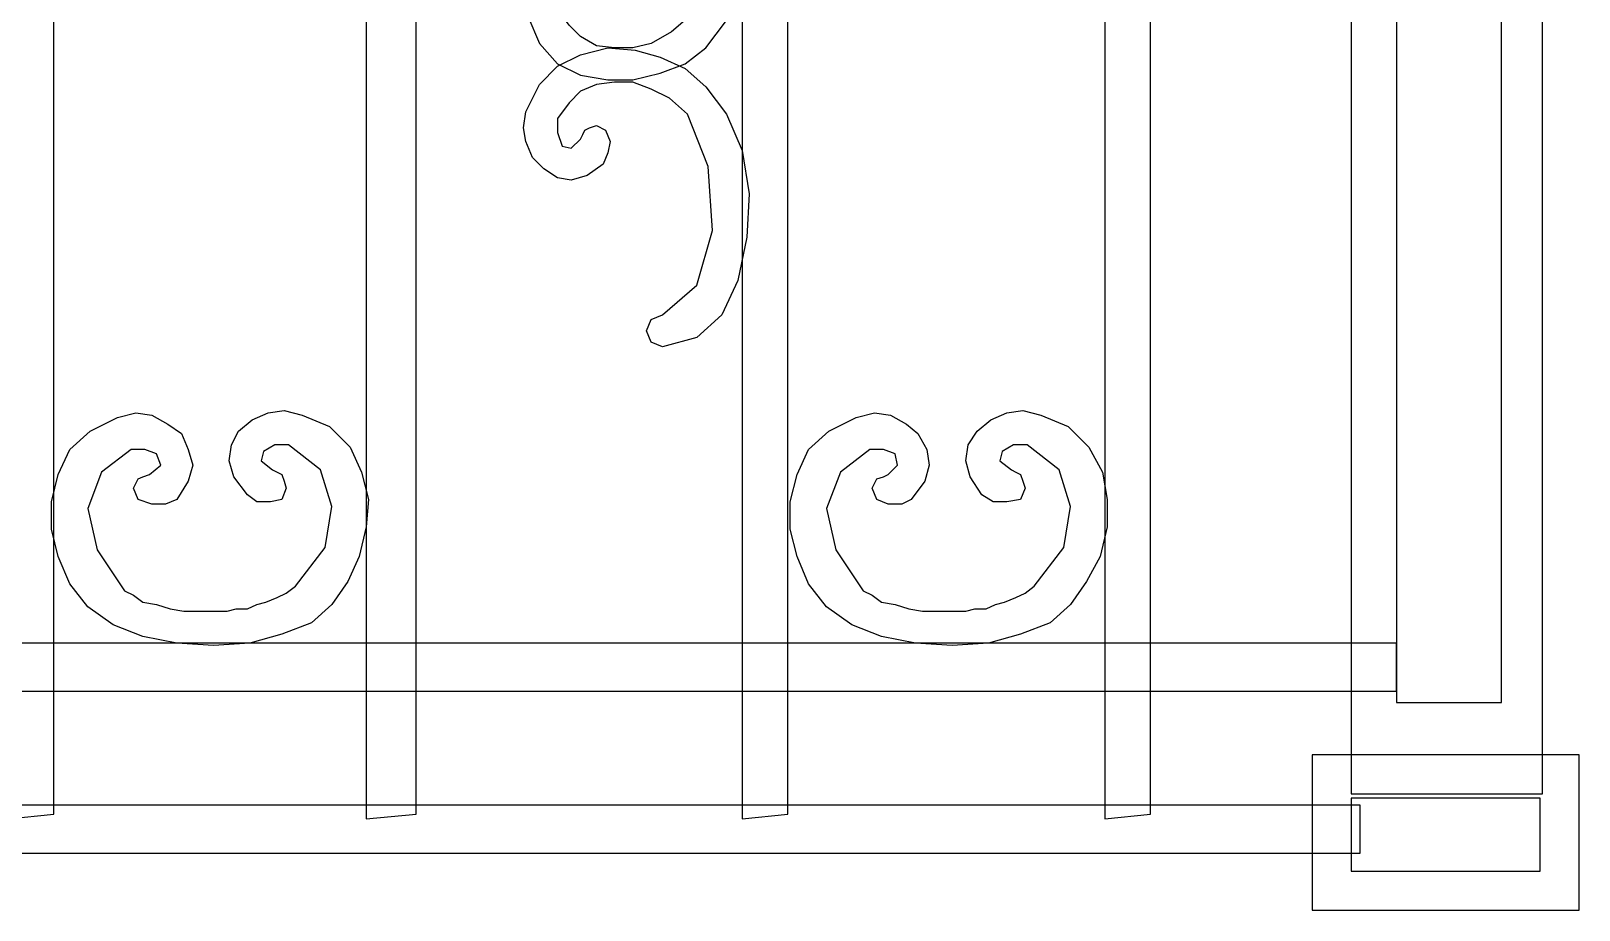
# Model space of a CAD drawing. Header units: centimetres. Extents: x -55 to 55, y -47 to 50.
# Drawn here: x 5.22 to 54.54, y -46.4 to -18.4 of the extents above; entities that cross this region are included whole.
import ezdxf

# ---------------------------------------------------------------- set-up
doc = ezdxf.new("R2010")
doc.units = ezdxf.units.CM
doc.header["$MEASUREMENT"] = 0
doc.layers.add('layer 1', color=7, linetype='Continuous')

msp = doc.modelspace()

# ---------------------------------------------------------------- linework, layer by layer
at = {"layer": 'layer 1', "color": 108}
for points, knots in [([(47.27987, 42.81465), (47.27987, 42.81465), (53.38247, 42.81465), (53.38247, 42.81465), (53.38247, 42.81465), (53.38247, 42.81465), (53.38247, -42.69443), (53.38247, -42.69443), (53.38247, -42.69443), (53.38247, -42.69443), (47.27987, -42.69443), (47.27987, -42.69443), (47.27987, -42.69443), (47.27987, -42.69443), (47.27987, 42.81465), (47.27987, 42.81465)], [0, 0, 0, 0, 0.25, 0.25, 0.25, 0.25, 0.5, 0.5, 0.5, 0.5, 0.75, 0.75, 0.75, 0.75, 1, 1, 1, 1]), ([(4.48901, -43.49358), (4.48901, -43.49358), (4.48901, 36.6394), (4.48901, 36.6394), (4.48901, 36.6394), (4.48901, 36.6394), (5.94201, 36.7847), (5.94201, 36.7847), (5.94201, 36.7847), (5.94201, 36.7847), (5.94201, -43.34828), (5.94201, -43.34828), (5.94201, -43.34828), (5.94201, -43.34828), (4.48901, -43.49358), (4.48901, -43.49358)], [0, 0, 0, 0, 0.25, 0.25, 0.25, 0.25, 0.5, 0.5, 0.5, 0.5, 0.75, 0.75, 0.75, 0.75, 1, 1, 1, 1]), ([(15.89506, -43.49358), (15.89506, -43.49358), (15.89506, 36.6394), (15.89506, 36.6394), (15.89506, 36.6394), (15.89506, 36.6394), (17.49336, 36.7847), (17.49336, 36.7847), (17.49336, 36.7847), (17.49336, 36.7847), (17.49336, -43.34828), (17.49336, -43.34828), (17.49336, -43.34828), (17.49336, -43.34828), (15.89506, -43.49358), (15.89506, -43.49358)], [0, 0, 0, 0, 0.25, 0.25, 0.25, 0.25, 0.5, 0.5, 0.5, 0.5, 0.75, 0.75, 0.75, 0.75, 1, 1, 1, 1]), ([(27.88232, -43.49358), (27.88232, -43.49358), (27.88232, 36.6394), (27.88232, 36.6394), (27.88232, 36.6394), (27.88232, 36.6394), (29.33532, 36.7847), (29.33532, 36.7847), (29.33532, 36.7847), (29.33532, 36.7847), (29.33532, -43.34828), (29.33532, -43.34828), (29.33532, -43.34828), (29.33532, -43.34828), (27.88232, -43.49358), (27.88232, -43.49358)], [0, 0, 0, 0, 0.25, 0.25, 0.25, 0.25, 0.5, 0.5, 0.5, 0.5, 0.75, 0.75, 0.75, 0.75, 1, 1, 1, 1]), ([(39.43367, -43.49358), (39.43367, -43.49358), (39.43367, 36.6394), (39.43367, 36.6394), (39.43367, 36.6394), (39.43367, 36.6394), (40.88667, 36.7847), (40.88667, 36.7847), (40.88667, 36.7847), (40.88667, 36.7847), (40.88667, -43.34828), (40.88667, -43.34828), (40.88667, -43.34828), (40.88667, -43.34828), (39.43367, -43.49358), (39.43367, -43.49358)], [0, 0, 0, 0, 0.25, 0.25, 0.25, 0.25, 0.5, 0.5, 0.5, 0.5, 0.75, 0.75, 0.75, 0.75, 1, 1, 1, 1]), ([(22.72416, -17.04897), (22.72416, -17.04897), (22.43356, -16.75837), (22.43356, -16.75837), (22.43356, -16.75837), (22.43356, -16.75837), (22.14296, -16.90367), (22.14296, -16.90367), (22.14296, -16.90367), (22.14296, -16.90367), (21.99766, -17.26692), (21.99766, -17.26692), (21.99766, -17.26692), (21.99766, -17.26692), (21.99766, -17.70282), (21.99766, -17.70282), (21.99766, -17.70282), (21.99766, -17.70282), (22.36091, -18.21137), (22.36091, -18.21137), (22.36091, -18.21137), (22.36091, -18.21137), (22.72416, -18.57462), (22.72416, -18.57462), (22.72416, -18.57462), (22.72416, -18.57462), (23.23271, -18.86522), (23.23271, -18.86522), (23.23271, -18.86522), (23.23271, -18.86522), (23.81391, -18.93787), (23.81391, -18.93787), (23.81391, -18.93787), (23.81391, -18.93787), (24.39512, -18.93787), (24.39512, -18.93787), (24.39512, -18.93787), (24.39512, -18.93787), (24.97632, -18.79257), (24.97632, -18.79257), (24.97632, -18.79257), (24.97632, -18.79257), (25.63017, -18.42932), (25.63017, -18.42932), (25.63017, -18.42932), (25.63017, -18.42932), (26.21137, -17.92077), (26.21137, -17.92077), (26.21137, -17.92077), (26.21137, -17.92077), (26.64727, -17.12162), (26.64727, -17.12162), (26.64727, -17.12162), (26.64727, -17.12162), (26.93787, -16.24982), (26.93787, -16.24982), (26.93787, -16.24982), (26.93787, -16.24982), (27.08317, -15.23272), (27.08317, -15.23272), (27.08317, -15.23272), (27.08317, -15.23272), (27.01052, -14.28827), (27.01052, -14.28827), (27.01052, -14.28827), (27.01052, -14.28827), (26.86522, -13.34382), (26.86522, -13.34382), (26.86522, -13.34382), (26.86522, -13.34382), (26.50197, -12.54467), (26.50197, -12.54467), (26.50197, -12.54467), (26.50197, -12.54467), (26.06607, -11.89082), (26.06607, -11.89082), (26.06607, -11.89082), (26.06607, -11.89082), (25.41222, -11.52757), (25.41222, -11.52757), (25.41222, -11.52757), (25.41222, -11.52757), (25.12162, -11.38227), (25.12162, -11.38227), (25.12162, -11.38227), (25.12162, -11.38227), (25.04897, -11.01901), (25.04897, -11.01901), (25.04897, -11.01901), (25.04897, -11.01901), (25.12162, -10.65576), (25.12162, -10.65576), (25.12162, -10.65576), (25.12162, -10.65576), (25.48487, -10.51046), (25.48487, -10.51046), (25.48487, -10.51046), (25.48487, -10.51046), (26.57462, -10.80106), (26.57462, -10.80106), (26.57462, -10.80106), (26.57462, -10.80106), (27.37377, -11.52757), (27.37377, -11.52757), (27.37377, -11.52757), (27.37377, -11.52757), (27.88232, -12.68997), (27.88232, -12.68997), (27.88232, -12.68997), (27.88232, -12.68997), (28.17292, -13.99767), (28.17292, -13.99767), (28.17292, -13.99767), (28.17292, -13.99767), (28.10027, -15.45067), (28.10027, -15.45067), (28.10027, -15.45067), (28.10027, -15.45067), (27.88232, -16.83102), (27.88232, -16.83102), (27.88232, -16.83102), (27.88232, -16.83102), (27.37377, -18.06607), (27.37377, -18.06607), (27.37377, -18.06607), (27.37377, -18.06607), (26.71992, -18.93787), (26.71992, -18.93787), (26.71992, -18.93787), (26.71992, -18.93787), (26.06607, -19.44642), (26.06607, -19.44642), (26.06607, -19.44642), (26.06607, -19.44642), (25.26692, -19.73702), (25.26692, -19.73702), (25.26692, -19.73702), (25.26692, -19.73702), (24.39512, -19.95497), (24.39512, -19.95497), (24.39512, -19.95497), (24.39512, -19.95497), (23.59596, -19.95497), (23.59596, -19.95497), (23.59596, -19.95497), (23.59596, -19.95497), (22.72416, -19.80967), (22.72416, -19.80967), (22.72416, -19.80967), (22.72416, -19.80967), (21.99766, -19.44642), (21.99766, -19.44642), (21.99766, -19.44642), (21.99766, -19.44642), (21.41646, -18.79257), (21.41646, -18.79257), (21.41646, -18.79257), (21.41646, -18.79257), (21.05321, -17.92077), (21.05321, -17.92077), (21.05321, -17.92077), (21.05321, -17.92077), (20.98056, -17.41222), (20.98056, -17.41222), (20.98056, -17.41222), (20.98056, -17.41222), (21.12586, -16.97632), (21.12586, -16.97632), (21.12586, -16.97632), (21.12586, -16.97632), (21.34381, -16.54042), (21.34381, -16.54042), (21.34381, -16.54042), (21.34381, -16.54042), (21.63441, -16.17717), (21.63441, -16.17717), (21.63441, -16.17717), (21.63441, -16.17717), (22.07031, -15.95922), (22.07031, -15.95922), (22.07031, -15.95922), (22.07031, -15.95922), (22.50621, -15.88657), (22.50621, -15.88657), (22.50621, -15.88657), (22.50621, -15.88657), (22.94211, -16.03187), (22.94211, -16.03187), (22.94211, -16.03187), (22.94211, -16.03187), (23.45066, -16.39512), (23.45066, -16.39512), (23.45066, -16.39512), (23.45066, -16.39512), (23.59596, -16.68572), (23.59596, -16.68572), (23.59596, -16.68572), (23.59596, -16.68572), (23.66861, -17.04897), (23.66861, -17.04897), (23.66861, -17.04897), (23.66861, -17.04897), (23.59596, -17.33957), (23.59596, -17.33957), (23.59596, -17.33957), (23.59596, -17.33957), (23.23271, -17.48487), (23.23271, -17.48487), (23.23271, -17.48487), (23.23271, -17.48487), (23.01476, -17.41222), (23.01476, -17.41222), (23.01476, -17.41222), (23.01476, -17.41222), (22.86946, -17.33957), (22.86946, -17.33957), (22.86946, -17.33957), (22.86946, -17.33957), (22.79681, -17.19427), (22.79681, -17.19427), (22.79681, -17.19427), (22.79681, -17.19427), (22.72416, -17.04897), (22.72416, -17.04897)], [0, 0, 0, 0, 0.01785714, 0.01785714, 0.01785714, 0.01785714, 0.03571429, 0.03571429, 0.03571429, 0.03571429, 0.05357143, 0.05357143, 0.05357143, 0.05357143, 0.07142857, 0.07142857, 0.07142857, 0.07142857, 0.08928571, 0.08928571, 0.08928571, 0.08928571, 0.10714286, 0.10714286, 0.10714286, 0.10714286, 0.125, 0.125, 0.125, 0.125, 0.14285714, 0.14285714, 0.14285714, 0.14285714, 0.16071429, 0.16071429, 0.16071429, 0.16071429, 0.17857143, 0.17857143, 0.17857143, 0.17857143, 0.19642857, 0.19642857, 0.19642857, 0.19642857, 0.21428571, 0.21428571, 0.21428571, 0.21428571, 0.23214286, 0.23214286, 0.23214286, 0.23214286, 0.25, 0.25, 0.25, 0.25, 0.26785714, 0.26785714, 0.26785714, 0.26785714, 0.28571429, 0.28571429, 0.28571429, 0.28571429, 0.30357143, 0.30357143, 0.30357143, 0.30357143, 0.32142857, 0.32142857, 0.32142857, 0.32142857, 0.33928571, 0.33928571, 0.33928571, 0.33928571, 0.35714286, 0.35714286, 0.35714286, 0.35714286, 0.375, 0.375, 0.375, 0.375, 0.39285714, 0.39285714, 0.39285714, 0.39285714, 0.41071429, 0.41071429, 0.41071429, 0.41071429, 0.42857143, 0.42857143, 0.42857143, 0.42857143, 0.44642857, 0.44642857, 0.44642857, 0.44642857, 0.46428571, 0.46428571, 0.46428571, 0.46428571, 0.48214286, 0.48214286, 0.48214286, 0.48214286, 0.5, 0.5, 0.5, 0.5, 0.51785714, 0.51785714, 0.51785714, 0.51785714, 0.53571429, 0.53571429, 0.53571429, 0.53571429, 0.55357143, 0.55357143, 0.55357143, 0.55357143, 0.57142857, 0.57142857, 0.57142857, 0.57142857, 0.58928571, 0.58928571, 0.58928571, 0.58928571, 0.60714286, 0.60714286, 0.60714286, 0.60714286, 0.625, 0.625, 0.625, 0.625, 0.64285714, 0.64285714, 0.64285714, 0.64285714, 0.66071429, 0.66071429, 0.66071429, 0.66071429, 0.67857143, 0.67857143, 0.67857143, 0.67857143, 0.69642857, 0.69642857, 0.69642857, 0.69642857, 0.71428571, 0.71428571, 0.71428571, 0.71428571, 0.73214286, 0.73214286, 0.73214286, 0.73214286, 0.75, 0.75, 0.75, 0.75, 0.76785714, 0.76785714, 0.76785714, 0.76785714, 0.78571429, 0.78571429, 0.78571429, 0.78571429, 0.80357143, 0.80357143, 0.80357143, 0.80357143, 0.82142857, 0.82142857, 0.82142857, 0.82142857, 0.83928571, 0.83928571, 0.83928571, 0.83928571, 0.85714286, 0.85714286, 0.85714286, 0.85714286, 0.875, 0.875, 0.875, 0.875, 0.89285714, 0.89285714, 0.89285714, 0.89285714, 0.91071429, 0.91071429, 0.91071429, 0.91071429, 0.92857143, 0.92857143, 0.92857143, 0.92857143, 0.94642857, 0.94642857, 0.94642857, 0.94642857, 0.96428571, 0.96428571, 0.96428571, 0.96428571, 0.98214286, 0.98214286, 0.98214286, 0.98214286, 1, 1, 1, 1]), ([(22.72416, -21.84387), (22.72416, -21.84387), (22.43356, -22.13447), (22.43356, -22.13447), (22.43356, -22.13447), (22.43356, -22.13447), (22.14296, -22.06182), (22.14296, -22.06182), (22.14296, -22.06182), (22.14296, -22.06182), (21.99766, -21.62592), (21.99766, -21.62592), (21.99766, -21.62592), (21.99766, -21.62592), (21.99766, -21.19002), (21.99766, -21.19002), (21.99766, -21.19002), (21.99766, -21.19002), (22.36091, -20.68147), (22.36091, -20.68147), (22.36091, -20.68147), (22.36091, -20.68147), (22.72416, -20.31822), (22.72416, -20.31822), (22.72416, -20.31822), (22.72416, -20.31822), (23.23271, -20.10027), (23.23271, -20.10027), (23.23271, -20.10027), (23.23271, -20.10027), (23.81391, -20.02762), (23.81391, -20.02762), (23.81391, -20.02762), (23.81391, -20.02762), (24.39512, -20.02762), (24.39512, -20.02762), (24.39512, -20.02762), (24.39512, -20.02762), (24.97632, -20.24557), (24.97632, -20.24557), (24.97632, -20.24557), (24.97632, -20.24557), (25.55752, -20.53617), (25.55752, -20.53617), (25.55752, -20.53617), (25.55752, -20.53617), (26.13872, -21.04472), (26.13872, -21.04472), (26.13872, -21.04472), (26.13872, -21.04472), (26.79257, -22.71567), (26.79257, -22.71567), (26.79257, -22.71567), (26.79257, -22.71567), (26.93787, -24.74987), (26.93787, -24.74987), (26.93787, -24.74987), (26.93787, -24.74987), (26.42932, -26.49347), (26.42932, -26.49347), (26.42932, -26.49347), (26.42932, -26.49347), (25.33957, -27.43792), (25.33957, -27.43792), (25.33957, -27.43792), (25.33957, -27.43792), (24.97632, -27.58322), (24.97632, -27.58322), (24.97632, -27.58322), (24.97632, -27.58322), (24.83102, -27.94647), (24.83102, -27.94647), (24.83102, -27.94647), (24.83102, -27.94647), (24.97632, -28.30972), (24.97632, -28.30972), (24.97632, -28.30972), (24.97632, -28.30972), (25.33957, -28.45502), (25.33957, -28.45502), (25.33957, -28.45502), (25.33957, -28.45502), (26.42932, -28.16442), (26.42932, -28.16442), (26.42932, -28.16442), (26.42932, -28.16442), (27.22847, -27.43792), (27.22847, -27.43792), (27.22847, -27.43792), (27.22847, -27.43792), (27.73702, -26.34817), (27.73702, -26.34817), (27.73702, -26.34817), (27.73702, -26.34817), (28.02762, -24.96782), (28.02762, -24.96782), (28.02762, -24.96782), (28.02762, -24.96782), (28.10027, -23.58747), (28.10027, -23.58747), (28.10027, -23.58747), (28.10027, -23.58747), (27.88232, -22.20712), (27.88232, -22.20712), (27.88232, -22.20712), (27.88232, -22.20712), (27.37377, -21.04472), (27.37377, -21.04472), (27.37377, -21.04472), (27.37377, -21.04472), (26.71992, -20.17292), (26.71992, -20.17292), (26.71992, -20.17292), (26.71992, -20.17292), (26.06607, -19.59172), (26.06607, -19.59172), (26.06607, -19.59172), (26.06607, -19.59172), (25.26692, -19.22847), (25.26692, -19.22847), (25.26692, -19.22847), (25.26692, -19.22847), (24.46777, -19.01052), (24.46777, -19.01052), (24.46777, -19.01052), (24.46777, -19.01052), (23.59596, -18.93787), (23.59596, -18.93787), (23.59596, -18.93787), (23.59596, -18.93787), (22.72416, -19.15582), (22.72416, -19.15582), (22.72416, -19.15582), (22.72416, -19.15582), (21.99766, -19.51907), (21.99766, -19.51907), (21.99766, -19.51907), (21.99766, -19.51907), (21.41646, -20.10027), (21.41646, -20.10027), (21.41646, -20.10027), (21.41646, -20.10027), (20.98056, -20.97207), (20.98056, -20.97207), (20.98056, -20.97207), (20.98056, -20.97207), (20.90791, -21.48062), (20.90791, -21.48062), (20.90791, -21.48062), (20.90791, -21.48062), (20.98056, -21.91652), (20.98056, -21.91652), (20.98056, -21.91652), (20.98056, -21.91652), (21.19851, -22.42507), (21.19851, -22.42507), (21.19851, -22.42507), (21.19851, -22.42507), (21.56176, -22.78832), (21.56176, -22.78832), (21.56176, -22.78832), (21.56176, -22.78832), (21.99766, -23.07892), (21.99766, -23.07892), (21.99766, -23.07892), (21.99766, -23.07892), (22.43356, -23.15157), (22.43356, -23.15157), (22.43356, -23.15157), (22.43356, -23.15157), (22.94211, -23.00627), (22.94211, -23.00627), (22.94211, -23.00627), (22.94211, -23.00627), (23.45066, -22.64302), (23.45066, -22.64302), (23.45066, -22.64302), (23.45066, -22.64302), (23.59596, -22.27977), (23.59596, -22.27977), (23.59596, -22.27977), (23.59596, -22.27977), (23.66861, -21.91652), (23.66861, -21.91652), (23.66861, -21.91652), (23.66861, -21.91652), (23.52331, -21.55327), (23.52331, -21.55327), (23.52331, -21.55327), (23.52331, -21.55327), (23.23271, -21.40797), (23.23271, -21.40797), (23.23271, -21.40797), (23.23271, -21.40797), (23.01476, -21.48062), (23.01476, -21.48062), (23.01476, -21.48062), (23.01476, -21.48062), (22.86946, -21.55327), (22.86946, -21.55327), (22.86946, -21.55327), (22.86946, -21.55327), (22.79681, -21.69857), (22.79681, -21.69857), (22.79681, -21.69857), (22.79681, -21.69857), (22.72416, -21.84387), (22.72416, -21.84387)], [0, 0, 0, 0, 0.01923077, 0.01923077, 0.01923077, 0.01923077, 0.03846154, 0.03846154, 0.03846154, 0.03846154, 0.05769231, 0.05769231, 0.05769231, 0.05769231, 0.07692308, 0.07692308, 0.07692308, 0.07692308, 0.09615385, 0.09615385, 0.09615385, 0.09615385, 0.11538462, 0.11538462, 0.11538462, 0.11538462, 0.13461538, 0.13461538, 0.13461538, 0.13461538, 0.15384615, 0.15384615, 0.15384615, 0.15384615, 0.17307692, 0.17307692, 0.17307692, 0.17307692, 0.19230769, 0.19230769, 0.19230769, 0.19230769, 0.21153846, 0.21153846, 0.21153846, 0.21153846, 0.23076923, 0.23076923, 0.23076923, 0.23076923, 0.25, 0.25, 0.25, 0.25, 0.26923077, 0.26923077, 0.26923077, 0.26923077, 0.28846154, 0.28846154, 0.28846154, 0.28846154, 0.30769231, 0.30769231, 0.30769231, 0.30769231, 0.32692308, 0.32692308, 0.32692308, 0.32692308, 0.34615385, 0.34615385, 0.34615385, 0.34615385, 0.36538462, 0.36538462, 0.36538462, 0.36538462, 0.38461538, 0.38461538, 0.38461538, 0.38461538, 0.40384615, 0.40384615, 0.40384615, 0.40384615, 0.42307692, 0.42307692, 0.42307692, 0.42307692, 0.44230769, 0.44230769, 0.44230769, 0.44230769, 0.46153846, 0.46153846, 0.46153846, 0.46153846, 0.48076923, 0.48076923, 0.48076923, 0.48076923, 0.5, 0.5, 0.5, 0.5, 0.51923077, 0.51923077, 0.51923077, 0.51923077, 0.53846154, 0.53846154, 0.53846154, 0.53846154, 0.55769231, 0.55769231, 0.55769231, 0.55769231, 0.57692308, 0.57692308, 0.57692308, 0.57692308, 0.59615385, 0.59615385, 0.59615385, 0.59615385, 0.61538462, 0.61538462, 0.61538462, 0.61538462, 0.63461538, 0.63461538, 0.63461538, 0.63461538, 0.65384615, 0.65384615, 0.65384615, 0.65384615, 0.67307692, 0.67307692, 0.67307692, 0.67307692, 0.69230769, 0.69230769, 0.69230769, 0.69230769, 0.71153846, 0.71153846, 0.71153846, 0.71153846, 0.73076923, 0.73076923, 0.73076923, 0.73076923, 0.75, 0.75, 0.75, 0.75, 0.76923077, 0.76923077, 0.76923077, 0.76923077, 0.78846154, 0.78846154, 0.78846154, 0.78846154, 0.80769231, 0.80769231, 0.80769231, 0.80769231, 0.82692308, 0.82692308, 0.82692308, 0.82692308, 0.84615385, 0.84615385, 0.84615385, 0.84615385, 0.86538462, 0.86538462, 0.86538462, 0.86538462, 0.88461538, 0.88461538, 0.88461538, 0.88461538, 0.90384615, 0.90384615, 0.90384615, 0.90384615, 0.92307692, 0.92307692, 0.92307692, 0.92307692, 0.94230769, 0.94230769, 0.94230769, 0.94230769, 0.96153846, 0.96153846, 0.96153846, 0.96153846, 0.98076923, 0.98076923, 0.98076923, 0.98076923, 1, 1, 1, 1]), ([(14.80531, -36.66447), (14.80531, -36.66447), (15.31386, -35.93797), (15.31386, -35.93797), (15.31386, -35.93797), (15.31386, -35.93797), (15.67711, -35.13882), (15.67711, -35.13882), (15.67711, -35.13882), (15.67711, -35.13882), (15.89506, -34.19437), (15.89506, -34.19437), (15.89506, -34.19437), (15.89506, -34.19437), (15.96771, -33.32257), (15.96771, -33.32257), (15.96771, -33.32257), (15.96771, -33.32257), (15.74976, -32.45077), (15.74976, -32.45077), (15.74976, -32.45077), (15.74976, -32.45077), (15.38651, -31.65162), (15.38651, -31.65162), (15.38651, -31.65162), (15.38651, -31.65162), (14.73266, -30.99777), (14.73266, -30.99777), (14.73266, -30.99777), (14.73266, -30.99777), (13.86086, -30.63452), (13.86086, -30.63452), (13.86086, -30.63452), (13.86086, -30.63452), (13.27966, -30.48922), (13.27966, -30.48922), (13.27966, -30.48922), (13.27966, -30.48922), (12.77111, -30.56187), (12.77111, -30.56187), (12.77111, -30.56187), (12.77111, -30.56187), (12.26256, -30.77982), (12.26256, -30.77982), (12.26256, -30.77982), (12.26256, -30.77982), (11.82666, -31.14307), (11.82666, -31.14307), (11.82666, -31.14307), (11.82666, -31.14307), (11.60871, -31.57897), (11.60871, -31.57897), (11.60871, -31.57897), (11.60871, -31.57897), (11.53606, -32.08752), (11.53606, -32.08752), (11.53606, -32.08752), (11.53606, -32.08752), (11.68136, -32.59607), (11.68136, -32.59607), (11.68136, -32.59607), (11.68136, -32.59607), (12.11726, -33.17727), (12.11726, -33.17727), (12.11726, -33.17727), (12.11726, -33.17727), (12.40786, -33.39522), (12.40786, -33.39522), (12.40786, -33.39522), (12.40786, -33.39522), (12.84376, -33.39522), (12.84376, -33.39522), (12.84376, -33.39522), (12.84376, -33.39522), (13.20701, -33.32257), (13.20701, -33.32257), (13.20701, -33.32257), (13.20701, -33.32257), (13.35231, -32.95932), (13.35231, -32.95932), (13.35231, -32.95932), (13.35231, -32.95932), (13.27966, -32.74137), (13.27966, -32.74137), (13.27966, -32.74137), (13.27966, -32.74137), (13.20701, -32.52342), (13.20701, -32.52342), (13.20701, -32.52342), (13.20701, -32.52342), (13.06171, -32.45077), (13.06171, -32.45077), (13.06171, -32.45077), (13.06171, -32.45077), (12.91641, -32.37812), (12.91641, -32.37812), (12.91641, -32.37812), (12.91641, -32.37812), (12.55316, -32.08752), (12.55316, -32.08752), (12.55316, -32.08752), (12.55316, -32.08752), (12.62581, -31.79692), (12.62581, -31.79692), (12.62581, -31.79692), (12.62581, -31.79692), (12.98906, -31.57897), (12.98906, -31.57897), (12.98906, -31.57897), (12.98906, -31.57897), (13.42496, -31.57897), (13.42496, -31.57897), (13.42496, -31.57897), (13.42496, -31.57897), (14.44206, -32.37812), (14.44206, -32.37812), (14.44206, -32.37812), (14.44206, -32.37812), (14.80531, -33.54052), (14.80531, -33.54052), (14.80531, -33.54052), (14.80531, -33.54052), (14.58736, -34.84822), (14.58736, -34.84822), (14.58736, -34.84822), (14.58736, -34.84822), (13.64291, -36.08327), (13.64291, -36.08327), (13.64291, -36.08327), (13.64291, -36.08327), (13.35231, -36.30122), (13.35231, -36.30122), (13.35231, -36.30122), (13.35231, -36.30122), (13.06171, -36.44652), (13.06171, -36.44652), (13.06171, -36.44652), (13.06171, -36.44652), (12.69846, -36.59182), (12.69846, -36.59182), (12.69846, -36.59182), (12.69846, -36.59182), (12.40786, -36.66447), (12.40786, -36.66447), (12.40786, -36.66447), (12.40786, -36.66447), (12.11726, -36.80977), (12.11726, -36.80977), (12.11726, -36.80977), (12.11726, -36.80977), (11.75401, -36.80977), (11.75401, -36.80977), (11.75401, -36.80977), (11.75401, -36.80977), (11.46341, -36.88242), (11.46341, -36.88242), (11.46341, -36.88242), (11.46341, -36.88242), (11.17281, -36.88242), (11.17281, -36.88242), (11.17281, -36.88242), (11.17281, -36.88242), (11.17281, -36.88242), (11.17281, -36.88242), (11.17281, -36.88242), (11.17281, -36.88242), (11.17281, -36.88242), (11.17281, -36.88242), (11.17281, -36.88242), (11.17281, -36.88242), (11.17281, -36.88242), (11.17281, -36.88242), (11.17281, -36.88242), (11.17281, -36.88242), (11.17281, -36.88242), (11.17281, -36.88242), (11.17281, -36.88242), (11.17281, -36.88242), (10.88221, -36.88242), (10.88221, -36.88242), (10.88221, -36.88242), (10.88221, -36.88242), (10.51896, -36.88242), (10.51896, -36.88242), (10.51896, -36.88242), (10.51896, -36.88242), (10.08306, -36.88242), (10.08306, -36.88242), (10.08306, -36.88242), (10.08306, -36.88242), (9.64716, -36.80977), (9.64716, -36.80977), (9.64716, -36.80977), (9.64716, -36.80977), (9.21126, -36.66447), (9.21126, -36.66447), (9.21126, -36.66447), (9.21126, -36.66447), (8.77536, -36.59182), (8.77536, -36.59182), (8.77536, -36.59182), (8.77536, -36.59182), (8.48476, -36.37387), (8.48476, -36.37387), (8.48476, -36.37387), (8.48476, -36.37387), (8.19416, -36.22857), (8.19416, -36.22857), (8.19416, -36.22857), (8.19416, -36.22857), (7.32236, -34.92087), (7.32236, -34.92087), (7.32236, -34.92087), (7.32236, -34.92087), (7.03176, -33.61317), (7.03176, -33.61317), (7.03176, -33.61317), (7.03176, -33.61317), (7.46766, -32.45077), (7.46766, -32.45077), (7.46766, -32.45077), (7.46766, -32.45077), (8.41211, -31.72427), (8.41211, -31.72427), (8.41211, -31.72427), (8.41211, -31.72427), (8.84801, -31.72427), (8.84801, -31.72427), (8.84801, -31.72427), (8.84801, -31.72427), (9.21126, -31.86957), (9.21126, -31.86957), (9.21126, -31.86957), (9.21126, -31.86957), (9.35656, -32.23282), (9.35656, -32.23282), (9.35656, -32.23282), (9.35656, -32.23282), (8.99331, -32.52342), (8.99331, -32.52342), (8.99331, -32.52342), (8.99331, -32.52342), (8.77536, -32.59607), (8.77536, -32.59607), (8.77536, -32.59607), (8.77536, -32.59607), (8.63006, -32.66872), (8.63006, -32.66872), (8.63006, -32.66872), (8.63006, -32.66872), (8.55741, -32.81402), (8.55741, -32.81402), (8.55741, -32.81402), (8.55741, -32.81402), (8.48476, -32.95932), (8.48476, -32.95932), (8.48476, -32.95932), (8.48476, -32.95932), (8.63006, -33.32257), (8.63006, -33.32257), (8.63006, -33.32257), (8.63006, -33.32257), (9.06596, -33.46787), (9.06596, -33.46787), (9.06596, -33.46787), (9.06596, -33.46787), (9.50186, -33.46787), (9.50186, -33.46787), (9.50186, -33.46787), (9.50186, -33.46787), (9.86511, -33.32257), (9.86511, -33.32257), (9.86511, -33.32257), (9.86511, -33.32257), (10.22836, -32.74137), (10.22836, -32.74137), (10.22836, -32.74137), (10.22836, -32.74137), (10.37366, -32.23282), (10.37366, -32.23282), (10.37366, -32.23282), (10.37366, -32.23282), (10.22836, -31.72427), (10.22836, -31.72427), (10.22836, -31.72427), (10.22836, -31.72427), (10.01041, -31.21572), (10.01041, -31.21572), (10.01041, -31.21572), (10.01041, -31.21572), (9.57451, -30.92512), (9.57451, -30.92512), (9.57451, -30.92512), (9.57451, -30.92512), (9.06596, -30.63452), (9.06596, -30.63452), (9.06596, -30.63452), (9.06596, -30.63452), (8.55741, -30.56187), (8.55741, -30.56187), (8.55741, -30.56187), (8.55741, -30.56187), (7.97621, -30.70717), (7.97621, -30.70717), (7.97621, -30.70717), (7.97621, -30.70717), (7.10441, -31.14307), (7.10441, -31.14307), (7.10441, -31.14307), (7.10441, -31.14307), (6.45056, -31.72427), (6.45056, -31.72427), (6.45056, -31.72427), (6.45056, -31.72427), (6.08731, -32.52342), (6.08731, -32.52342), (6.08731, -32.52342), (6.08731, -32.52342), (5.86936, -33.39522), (5.86936, -33.39522), (5.86936, -33.39522), (5.86936, -33.39522), (5.86936, -34.26702), (5.86936, -34.26702), (5.86936, -34.26702), (5.86936, -34.26702), (6.08731, -35.13882), (6.08731, -35.13882), (6.08731, -35.13882), (6.08731, -35.13882), (6.45056, -36.01062), (6.45056, -36.01062), (6.45056, -36.01062), (6.45056, -36.01062), (7.03176, -36.73712), (7.03176, -36.73712), (7.03176, -36.73712), (7.03176, -36.73712), (7.83091, -37.31832), (7.83091, -37.31832), (7.83091, -37.31832), (7.83091, -37.31832), (8.77536, -37.68157), (8.77536, -37.68157), (8.77536, -37.68157), (8.77536, -37.68157), (9.86511, -37.89952), (9.86511, -37.89952), (9.86511, -37.89952), (9.86511, -37.89952), (11.02751, -37.97217), (11.02751, -37.97217), (11.02751, -37.97217), (11.02751, -37.97217), (12.18991, -37.89952), (12.18991, -37.89952), (12.18991, -37.89952), (12.18991, -37.89952), (13.20701, -37.60892), (13.20701, -37.60892), (13.20701, -37.60892), (13.20701, -37.60892), (14.15146, -37.24567), (14.15146, -37.24567), (14.15146, -37.24567), (14.15146, -37.24567), (14.80531, -36.66447), (14.80531, -36.66447)], [0, 0, 0, 0, 0.01086957, 0.01086957, 0.01086957, 0.01086957, 0.02173913, 0.02173913, 0.02173913, 0.02173913, 0.0326087, 0.0326087, 0.0326087, 0.0326087, 0.04347826, 0.04347826, 0.04347826, 0.04347826, 0.05434783, 0.05434783, 0.05434783, 0.05434783, 0.06521739, 0.06521739, 0.06521739, 0.06521739, 0.07608696, 0.07608696, 0.07608696, 0.07608696, 0.08695652, 0.08695652, 0.08695652, 0.08695652, 0.09782609, 0.09782609, 0.09782609, 0.09782609, 0.10869565, 0.10869565, 0.10869565, 0.10869565, 0.11956522, 0.11956522, 0.11956522, 0.11956522, 0.13043478, 0.13043478, 0.13043478, 0.13043478, 0.14130435, 0.14130435, 0.14130435, 0.14130435, 0.15217391, 0.15217391, 0.15217391, 0.15217391, 0.16304348, 0.16304348, 0.16304348, 0.16304348, 0.17391304, 0.17391304, 0.17391304, 0.17391304, 0.18478261, 0.18478261, 0.18478261, 0.18478261, 0.19565217, 0.19565217, 0.19565217, 0.19565217, 0.20652174, 0.20652174, 0.20652174, 0.20652174, 0.2173913, 0.2173913, 0.2173913, 0.2173913, 0.22826087, 0.22826087, 0.22826087, 0.22826087, 0.23913043, 0.23913043, 0.23913043, 0.23913043, 0.25, 0.25, 0.25, 0.25, 0.26086957, 0.26086957, 0.26086957, 0.26086957, 0.27173913, 0.27173913, 0.27173913, 0.27173913, 0.2826087, 0.2826087, 0.2826087, 0.2826087, 0.29347826, 0.29347826, 0.29347826, 0.29347826, 0.30434783, 0.30434783, 0.30434783, 0.30434783, 0.31521739, 0.31521739, 0.31521739, 0.31521739, 0.32608696, 0.32608696, 0.32608696, 0.32608696, 0.33695652, 0.33695652, 0.33695652, 0.33695652, 0.34782609, 0.34782609, 0.34782609, 0.34782609, 0.35869565, 0.35869565, 0.35869565, 0.35869565, 0.36956522, 0.36956522, 0.36956522, 0.36956522, 0.38043478, 0.38043478, 0.38043478, 0.38043478, 0.39130435, 0.39130435, 0.39130435, 0.39130435, 0.40217391, 0.40217391, 0.40217391, 0.40217391, 0.41304348, 0.41304348, 0.41304348, 0.41304348, 0.42391304, 0.42391304, 0.42391304, 0.42391304, 0.43478261, 0.43478261, 0.43478261, 0.43478261, 0.44565217, 0.44565217, 0.44565217, 0.44565217, 0.45652174, 0.45652174, 0.45652174, 0.45652174, 0.4673913, 0.4673913, 0.4673913, 0.4673913, 0.47826087, 0.47826087, 0.47826087, 0.47826087, 0.48913043, 0.48913043, 0.48913043, 0.48913043, 0.5, 0.5, 0.5, 0.5, 0.51086957, 0.51086957, 0.51086957, 0.51086957, 0.52173913, 0.52173913, 0.52173913, 0.52173913, 0.5326087, 0.5326087, 0.5326087, 0.5326087, 0.54347826, 0.54347826, 0.54347826, 0.54347826, 0.55434783, 0.55434783, 0.55434783, 0.55434783, 0.56521739, 0.56521739, 0.56521739, 0.56521739, 0.57608696, 0.57608696, 0.57608696, 0.57608696, 0.58695652, 0.58695652, 0.58695652, 0.58695652, 0.59782609, 0.59782609, 0.59782609, 0.59782609, 0.60869565, 0.60869565, 0.60869565, 0.60869565, 0.61956522, 0.61956522, 0.61956522, 0.61956522, 0.63043478, 0.63043478, 0.63043478, 0.63043478, 0.64130435, 0.64130435, 0.64130435, 0.64130435, 0.65217391, 0.65217391, 0.65217391, 0.65217391, 0.66304348, 0.66304348, 0.66304348, 0.66304348, 0.67391304, 0.67391304, 0.67391304, 0.67391304, 0.68478261, 0.68478261, 0.68478261, 0.68478261, 0.69565217, 0.69565217, 0.69565217, 0.69565217, 0.70652174, 0.70652174, 0.70652174, 0.70652174, 0.7173913, 0.7173913, 0.7173913, 0.7173913, 0.72826087, 0.72826087, 0.72826087, 0.72826087, 0.73913043, 0.73913043, 0.73913043, 0.73913043, 0.75, 0.75, 0.75, 0.75, 0.76086957, 0.76086957, 0.76086957, 0.76086957, 0.77173913, 0.77173913, 0.77173913, 0.77173913, 0.7826087, 0.7826087, 0.7826087, 0.7826087, 0.79347826, 0.79347826, 0.79347826, 0.79347826, 0.80434783, 0.80434783, 0.80434783, 0.80434783, 0.81521739, 0.81521739, 0.81521739, 0.81521739, 0.82608696, 0.82608696, 0.82608696, 0.82608696, 0.83695652, 0.83695652, 0.83695652, 0.83695652, 0.84782609, 0.84782609, 0.84782609, 0.84782609, 0.85869565, 0.85869565, 0.85869565, 0.85869565, 0.86956522, 0.86956522, 0.86956522, 0.86956522, 0.88043478, 0.88043478, 0.88043478, 0.88043478, 0.89130435, 0.89130435, 0.89130435, 0.89130435, 0.90217391, 0.90217391, 0.90217391, 0.90217391, 0.91304348, 0.91304348, 0.91304348, 0.91304348, 0.92391304, 0.92391304, 0.92391304, 0.92391304, 0.93478261, 0.93478261, 0.93478261, 0.93478261, 0.94565217, 0.94565217, 0.94565217, 0.94565217, 0.95652174, 0.95652174, 0.95652174, 0.95652174, 0.9673913, 0.9673913, 0.9673913, 0.9673913, 0.97826087, 0.97826087, 0.97826087, 0.97826087, 0.98913043, 0.98913043, 0.98913043, 0.98913043, 1, 1, 1, 1]), ([(38.34392, -36.66447), (38.34392, -36.66447), (38.85247, -35.93797), (38.85247, -35.93797), (38.85247, -35.93797), (38.85247, -35.93797), (39.28837, -35.13882), (39.28837, -35.13882), (39.28837, -35.13882), (39.28837, -35.13882), (39.50632, -34.19437), (39.50632, -34.19437), (39.50632, -34.19437), (39.50632, -34.19437), (39.50632, -33.32257), (39.50632, -33.32257), (39.50632, -33.32257), (39.50632, -33.32257), (39.36102, -32.45077), (39.36102, -32.45077), (39.36102, -32.45077), (39.36102, -32.45077), (38.92512, -31.65162), (38.92512, -31.65162), (38.92512, -31.65162), (38.92512, -31.65162), (38.27127, -30.99777), (38.27127, -30.99777), (38.27127, -30.99777), (38.27127, -30.99777), (37.39947, -30.63452), (37.39947, -30.63452), (37.39947, -30.63452), (37.39947, -30.63452), (36.81827, -30.48922), (36.81827, -30.48922), (36.81827, -30.48922), (36.81827, -30.48922), (36.30972, -30.56187), (36.30972, -30.56187), (36.30972, -30.56187), (36.30972, -30.56187), (35.80117, -30.77982), (35.80117, -30.77982), (35.80117, -30.77982), (35.80117, -30.77982), (35.36527, -31.14307), (35.36527, -31.14307), (35.36527, -31.14307), (35.36527, -31.14307), (35.07467, -31.57897), (35.07467, -31.57897), (35.07467, -31.57897), (35.07467, -31.57897), (35.00202, -32.08752), (35.00202, -32.08752), (35.00202, -32.08752), (35.00202, -32.08752), (35.14732, -32.59607), (35.14732, -32.59607), (35.14732, -32.59607), (35.14732, -32.59607), (35.51057, -33.17727), (35.51057, -33.17727), (35.51057, -33.17727), (35.51057, -33.17727), (35.87382, -33.39522), (35.87382, -33.39522), (35.87382, -33.39522), (35.87382, -33.39522), (36.30972, -33.39522), (36.30972, -33.39522), (36.30972, -33.39522), (36.30972, -33.39522), (36.74562, -33.32257), (36.74562, -33.32257), (36.74562, -33.32257), (36.74562, -33.32257), (36.89092, -32.95932), (36.89092, -32.95932), (36.89092, -32.95932), (36.89092, -32.95932), (36.81827, -32.74137), (36.81827, -32.74137), (36.81827, -32.74137), (36.81827, -32.74137), (36.74562, -32.52342), (36.74562, -32.52342), (36.74562, -32.52342), (36.74562, -32.52342), (36.60032, -32.45077), (36.60032, -32.45077), (36.60032, -32.45077), (36.60032, -32.45077), (36.45502, -32.37812), (36.45502, -32.37812), (36.45502, -32.37812), (36.45502, -32.37812), (36.09177, -32.08752), (36.09177, -32.08752), (36.09177, -32.08752), (36.09177, -32.08752), (36.16442, -31.79692), (36.16442, -31.79692), (36.16442, -31.79692), (36.16442, -31.79692), (36.52767, -31.57897), (36.52767, -31.57897), (36.52767, -31.57897), (36.52767, -31.57897), (36.96357, -31.57897), (36.96357, -31.57897), (36.96357, -31.57897), (36.96357, -31.57897), (37.98067, -32.37812), (37.98067, -32.37812), (37.98067, -32.37812), (37.98067, -32.37812), (38.34392, -33.54052), (38.34392, -33.54052), (38.34392, -33.54052), (38.34392, -33.54052), (38.12597, -34.84822), (38.12597, -34.84822), (38.12597, -34.84822), (38.12597, -34.84822), (37.18152, -36.08327), (37.18152, -36.08327), (37.18152, -36.08327), (37.18152, -36.08327), (36.89092, -36.30122), (36.89092, -36.30122), (36.89092, -36.30122), (36.89092, -36.30122), (36.60032, -36.44652), (36.60032, -36.44652), (36.60032, -36.44652), (36.60032, -36.44652), (36.23707, -36.59182), (36.23707, -36.59182), (36.23707, -36.59182), (36.23707, -36.59182), (35.94647, -36.66447), (35.94647, -36.66447), (35.94647, -36.66447), (35.94647, -36.66447), (35.65587, -36.80977), (35.65587, -36.80977), (35.65587, -36.80977), (35.65587, -36.80977), (35.29262, -36.80977), (35.29262, -36.80977), (35.29262, -36.80977), (35.29262, -36.80977), (35.00202, -36.88242), (35.00202, -36.88242), (35.00202, -36.88242), (35.00202, -36.88242), (34.71142, -36.88242), (34.71142, -36.88242), (34.71142, -36.88242), (34.71142, -36.88242), (34.71142, -36.88242), (34.71142, -36.88242), (34.71142, -36.88242), (34.71142, -36.88242), (34.71142, -36.88242), (34.71142, -36.88242), (34.71142, -36.88242), (34.71142, -36.88242), (34.71142, -36.88242), (34.71142, -36.88242), (34.71142, -36.88242), (34.71142, -36.88242), (34.71142, -36.88242), (34.71142, -36.88242), (34.71142, -36.88242), (34.71142, -36.88242), (34.42082, -36.88242), (34.42082, -36.88242), (34.42082, -36.88242), (34.42082, -36.88242), (34.05757, -36.88242), (34.05757, -36.88242), (34.05757, -36.88242), (34.05757, -36.88242), (33.62167, -36.88242), (33.62167, -36.88242), (33.62167, -36.88242), (33.62167, -36.88242), (33.18577, -36.80977), (33.18577, -36.80977), (33.18577, -36.80977), (33.18577, -36.80977), (32.74987, -36.66447), (32.74987, -36.66447), (32.74987, -36.66447), (32.74987, -36.66447), (32.31397, -36.59182), (32.31397, -36.59182), (32.31397, -36.59182), (32.31397, -36.59182), (32.02337, -36.37387), (32.02337, -36.37387), (32.02337, -36.37387), (32.02337, -36.37387), (31.73277, -36.22857), (31.73277, -36.22857), (31.73277, -36.22857), (31.73277, -36.22857), (30.86097, -34.92087), (30.86097, -34.92087), (30.86097, -34.92087), (30.86097, -34.92087), (30.57037, -33.61317), (30.57037, -33.61317), (30.57037, -33.61317), (30.57037, -33.61317), (31.00627, -32.45077), (31.00627, -32.45077), (31.00627, -32.45077), (31.00627, -32.45077), (31.95072, -31.72427), (31.95072, -31.72427), (31.95072, -31.72427), (31.95072, -31.72427), (32.38662, -31.72427), (32.38662, -31.72427), (32.38662, -31.72427), (32.38662, -31.72427), (32.74987, -31.86957), (32.74987, -31.86957), (32.74987, -31.86957), (32.74987, -31.86957), (32.82252, -32.23282), (32.82252, -32.23282), (32.82252, -32.23282), (32.82252, -32.23282), (32.53192, -32.52342), (32.53192, -32.52342), (32.53192, -32.52342), (32.53192, -32.52342), (32.38662, -32.59607), (32.38662, -32.59607), (32.38662, -32.59607), (32.38662, -32.59607), (32.16867, -32.66872), (32.16867, -32.66872), (32.16867, -32.66872), (32.16867, -32.66872), (32.09602, -32.81402), (32.09602, -32.81402), (32.09602, -32.81402), (32.09602, -32.81402), (32.02337, -32.95932), (32.02337, -32.95932), (32.02337, -32.95932), (32.02337, -32.95932), (32.16867, -33.32257), (32.16867, -33.32257), (32.16867, -33.32257), (32.16867, -33.32257), (32.53192, -33.46787), (32.53192, -33.46787), (32.53192, -33.46787), (32.53192, -33.46787), (32.96782, -33.46787), (32.96782, -33.46787), (32.96782, -33.46787), (32.96782, -33.46787), (33.25842, -33.32257), (33.25842, -33.32257), (33.25842, -33.32257), (33.25842, -33.32257), (33.69432, -32.74137), (33.69432, -32.74137), (33.69432, -32.74137), (33.69432, -32.74137), (33.83962, -32.23282), (33.83962, -32.23282), (33.83962, -32.23282), (33.83962, -32.23282), (33.76697, -31.72427), (33.76697, -31.72427), (33.76697, -31.72427), (33.76697, -31.72427), (33.47637, -31.21572), (33.47637, -31.21572), (33.47637, -31.21572), (33.47637, -31.21572), (33.11312, -30.92512), (33.11312, -30.92512), (33.11312, -30.92512), (33.11312, -30.92512), (32.60457, -30.63452), (32.60457, -30.63452), (32.60457, -30.63452), (32.60457, -30.63452), (32.09602, -30.56187), (32.09602, -30.56187), (32.09602, -30.56187), (32.09602, -30.56187), (31.51482, -30.70717), (31.51482, -30.70717), (31.51482, -30.70717), (31.51482, -30.70717), (30.64302, -31.14307), (30.64302, -31.14307), (30.64302, -31.14307), (30.64302, -31.14307), (29.98917, -31.72427), (29.98917, -31.72427), (29.98917, -31.72427), (29.98917, -31.72427), (29.62592, -32.52342), (29.62592, -32.52342), (29.62592, -32.52342), (29.62592, -32.52342), (29.40797, -33.39522), (29.40797, -33.39522), (29.40797, -33.39522), (29.40797, -33.39522), (29.40797, -34.26702), (29.40797, -34.26702), (29.40797, -34.26702), (29.40797, -34.26702), (29.62592, -35.13882), (29.62592, -35.13882), (29.62592, -35.13882), (29.62592, -35.13882), (29.98917, -36.01062), (29.98917, -36.01062), (29.98917, -36.01062), (29.98917, -36.01062), (30.57037, -36.73712), (30.57037, -36.73712), (30.57037, -36.73712), (30.57037, -36.73712), (31.36952, -37.31832), (31.36952, -37.31832), (31.36952, -37.31832), (31.36952, -37.31832), (32.31397, -37.68157), (32.31397, -37.68157), (32.31397, -37.68157), (32.31397, -37.68157), (33.40372, -37.89952), (33.40372, -37.89952), (33.40372, -37.89952), (33.40372, -37.89952), (34.56612, -37.97217), (34.56612, -37.97217), (34.56612, -37.97217), (34.56612, -37.97217), (35.72852, -37.89952), (35.72852, -37.89952), (35.72852, -37.89952), (35.72852, -37.89952), (36.74562, -37.60892), (36.74562, -37.60892), (36.74562, -37.60892), (36.74562, -37.60892), (37.69007, -37.24567), (37.69007, -37.24567), (37.69007, -37.24567), (37.69007, -37.24567), (38.34392, -36.66447), (38.34392, -36.66447)], [0, 0, 0, 0, 0.01086957, 0.01086957, 0.01086957, 0.01086957, 0.02173913, 0.02173913, 0.02173913, 0.02173913, 0.0326087, 0.0326087, 0.0326087, 0.0326087, 0.04347826, 0.04347826, 0.04347826, 0.04347826, 0.05434783, 0.05434783, 0.05434783, 0.05434783, 0.06521739, 0.06521739, 0.06521739, 0.06521739, 0.07608696, 0.07608696, 0.07608696, 0.07608696, 0.08695652, 0.08695652, 0.08695652, 0.08695652, 0.09782609, 0.09782609, 0.09782609, 0.09782609, 0.10869565, 0.10869565, 0.10869565, 0.10869565, 0.11956522, 0.11956522, 0.11956522, 0.11956522, 0.13043478, 0.13043478, 0.13043478, 0.13043478, 0.14130435, 0.14130435, 0.14130435, 0.14130435, 0.15217391, 0.15217391, 0.15217391, 0.15217391, 0.16304348, 0.16304348, 0.16304348, 0.16304348, 0.17391304, 0.17391304, 0.17391304, 0.17391304, 0.18478261, 0.18478261, 0.18478261, 0.18478261, 0.19565217, 0.19565217, 0.19565217, 0.19565217, 0.20652174, 0.20652174, 0.20652174, 0.20652174, 0.2173913, 0.2173913, 0.2173913, 0.2173913, 0.22826087, 0.22826087, 0.22826087, 0.22826087, 0.23913043, 0.23913043, 0.23913043, 0.23913043, 0.25, 0.25, 0.25, 0.25, 0.26086957, 0.26086957, 0.26086957, 0.26086957, 0.27173913, 0.27173913, 0.27173913, 0.27173913, 0.2826087, 0.2826087, 0.2826087, 0.2826087, 0.29347826, 0.29347826, 0.29347826, 0.29347826, 0.30434783, 0.30434783, 0.30434783, 0.30434783, 0.31521739, 0.31521739, 0.31521739, 0.31521739, 0.32608696, 0.32608696, 0.32608696, 0.32608696, 0.33695652, 0.33695652, 0.33695652, 0.33695652, 0.34782609, 0.34782609, 0.34782609, 0.34782609, 0.35869565, 0.35869565, 0.35869565, 0.35869565, 0.36956522, 0.36956522, 0.36956522, 0.36956522, 0.38043478, 0.38043478, 0.38043478, 0.38043478, 0.39130435, 0.39130435, 0.39130435, 0.39130435, 0.40217391, 0.40217391, 0.40217391, 0.40217391, 0.41304348, 0.41304348, 0.41304348, 0.41304348, 0.42391304, 0.42391304, 0.42391304, 0.42391304, 0.43478261, 0.43478261, 0.43478261, 0.43478261, 0.44565217, 0.44565217, 0.44565217, 0.44565217, 0.45652174, 0.45652174, 0.45652174, 0.45652174, 0.4673913, 0.4673913, 0.4673913, 0.4673913, 0.47826087, 0.47826087, 0.47826087, 0.47826087, 0.48913043, 0.48913043, 0.48913043, 0.48913043, 0.5, 0.5, 0.5, 0.5, 0.51086957, 0.51086957, 0.51086957, 0.51086957, 0.52173913, 0.52173913, 0.52173913, 0.52173913, 0.5326087, 0.5326087, 0.5326087, 0.5326087, 0.54347826, 0.54347826, 0.54347826, 0.54347826, 0.55434783, 0.55434783, 0.55434783, 0.55434783, 0.56521739, 0.56521739, 0.56521739, 0.56521739, 0.57608696, 0.57608696, 0.57608696, 0.57608696, 0.58695652, 0.58695652, 0.58695652, 0.58695652, 0.59782609, 0.59782609, 0.59782609, 0.59782609, 0.60869565, 0.60869565, 0.60869565, 0.60869565, 0.61956522, 0.61956522, 0.61956522, 0.61956522, 0.63043478, 0.63043478, 0.63043478, 0.63043478, 0.64130435, 0.64130435, 0.64130435, 0.64130435, 0.65217391, 0.65217391, 0.65217391, 0.65217391, 0.66304348, 0.66304348, 0.66304348, 0.66304348, 0.67391304, 0.67391304, 0.67391304, 0.67391304, 0.68478261, 0.68478261, 0.68478261, 0.68478261, 0.69565217, 0.69565217, 0.69565217, 0.69565217, 0.70652174, 0.70652174, 0.70652174, 0.70652174, 0.7173913, 0.7173913, 0.7173913, 0.7173913, 0.72826087, 0.72826087, 0.72826087, 0.72826087, 0.73913043, 0.73913043, 0.73913043, 0.73913043, 0.75, 0.75, 0.75, 0.75, 0.76086957, 0.76086957, 0.76086957, 0.76086957, 0.77173913, 0.77173913, 0.77173913, 0.77173913, 0.7826087, 0.7826087, 0.7826087, 0.7826087, 0.79347826, 0.79347826, 0.79347826, 0.79347826, 0.80434783, 0.80434783, 0.80434783, 0.80434783, 0.81521739, 0.81521739, 0.81521739, 0.81521739, 0.82608696, 0.82608696, 0.82608696, 0.82608696, 0.83695652, 0.83695652, 0.83695652, 0.83695652, 0.84782609, 0.84782609, 0.84782609, 0.84782609, 0.85869565, 0.85869565, 0.85869565, 0.85869565, 0.86956522, 0.86956522, 0.86956522, 0.86956522, 0.88043478, 0.88043478, 0.88043478, 0.88043478, 0.89130435, 0.89130435, 0.89130435, 0.89130435, 0.90217391, 0.90217391, 0.90217391, 0.90217391, 0.91304348, 0.91304348, 0.91304348, 0.91304348, 0.92391304, 0.92391304, 0.92391304, 0.92391304, 0.93478261, 0.93478261, 0.93478261, 0.93478261, 0.94565217, 0.94565217, 0.94565217, 0.94565217, 0.95652174, 0.95652174, 0.95652174, 0.95652174, 0.9673913, 0.9673913, 0.9673913, 0.9673913, 0.97826087, 0.97826087, 0.97826087, 0.97826087, 0.98913043, 0.98913043, 0.98913043, 0.98913043, 1, 1, 1, 1]), ([(-49.56261, -37.89952), (-49.56261, -37.89952), (48.73287, -37.89952), (48.73287, -37.89952), (48.73287, -37.89952), (48.73287, -37.89952), (48.73287, -39.42517), (48.73287, -39.42517), (48.73287, -39.42517), (48.73287, -39.42517), (-49.56261, -39.42517), (-49.56261, -39.42517), (-49.56261, -39.42517), (-49.56261, -39.42517), (-49.56261, -37.89952), (-49.56261, -37.89952)], [0, 0, 0, 0, 0.25, 0.25, 0.25, 0.25, 0.5, 0.5, 0.5, 0.5, 0.75, 0.75, 0.75, 0.75, 1, 1, 1, 1]), ([(46.04482, -41.45937), (46.04482, -41.45937), (54.54487, -41.45937), (54.54487, -41.45937), (54.54487, -41.45937), (54.54487, -41.45937), (54.54487, -46.39958), (54.54487, -46.39958), (54.54487, -46.39958), (54.54487, -46.39958), (46.04482, -46.39958), (46.04482, -46.39958), (46.04482, -46.39958), (46.04482, -46.39958), (46.04482, -41.45937), (46.04482, -41.45937)], [0, 0, 0, 0, 0.25, 0.25, 0.25, 0.25, 0.5, 0.5, 0.5, 0.5, 0.75, 0.75, 0.75, 0.75, 1, 1, 1, 1]), ([(-46.87456, -43.05768), (-46.87456, -43.05768), (47.57047, -43.05768), (47.57047, -43.05768), (47.57047, -43.05768), (47.57047, -43.05768), (47.57047, -44.58333), (47.57047, -44.58333), (47.57047, -44.58333), (47.57047, -44.58333), (-46.87456, -44.58333), (-46.87456, -44.58333), (-46.87456, -44.58333), (-46.87456, -44.58333), (-46.87456, -43.05768), (-46.87456, -43.05768)], [0, 0, 0, 0, 0.25, 0.25, 0.25, 0.25, 0.5, 0.5, 0.5, 0.5, 0.75, 0.75, 0.75, 0.75, 1, 1, 1, 1])]:
    msp.add_open_spline(points, degree=3, knots=knots, dxfattribs=at)
at = {"layer": 'layer 1', "color": 127}
for points in [[(48.73287, 40.1266), (48.73287, 40.1266), (52.07477, 40.1266), (52.07477, 40.1266), (52.07477, 40.1266), (52.07477, 40.1266), (52.07477, -39.78842), (52.07477, -39.78842), (52.07477, -39.78842), (52.07477, -39.78842), (48.73287, -39.78842), (48.73287, -39.78842), (48.73287, -39.78842), (48.73287, -39.78842), (48.73287, 40.1266), (48.73287, 40.1266)], [(47.27987, -42.83973), (47.27987, -42.83973), (53.30982, -42.83973), (53.30982, -42.83973), (53.30982, -42.83973), (53.30982, -42.83973), (53.30982, -45.16453), (53.30982, -45.16453), (53.30982, -45.16453), (53.30982, -45.16453), (47.27987, -45.16453), (47.27987, -45.16453), (47.27987, -45.16453), (47.27987, -45.16453), (47.27987, -42.83973), (47.27987, -42.83973)]]:
    msp.add_open_spline(points, degree=3, knots=[0, 0, 0, 0, 0.25, 0.25, 0.25, 0.25, 0.5, 0.5, 0.5, 0.5, 0.75, 0.75, 0.75, 0.75, 1, 1, 1, 1], dxfattribs=at)

doc.saveas('drawing.dxf')
